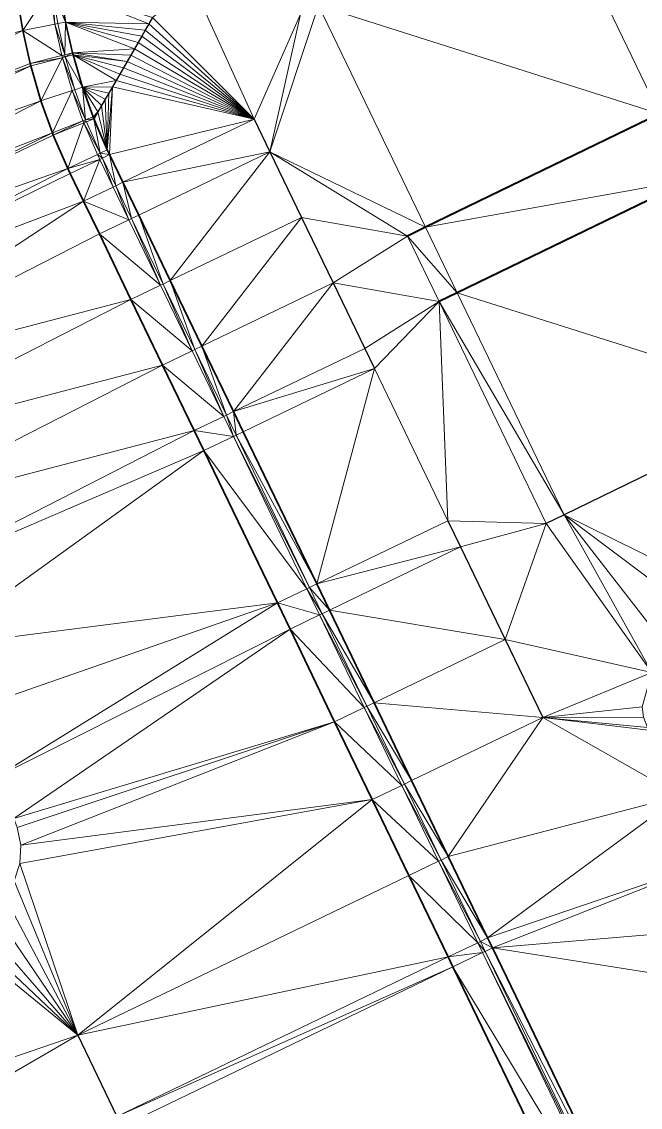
# Model space of a CAD drawing. Header units: metres. Extents: x 246428 to 246884, y 7418966 to 7419490.
# Drawn here: x 246612.43 to 246620.92, y 7419397.02 to 7419411.94 of the extents above; entities that cross this region are included whole.
import ezdxf

# ---------------------------------------------------------------- set-up
doc = ezdxf.new("R2010")
doc.units = ezdxf.units.M
doc.linetypes.add('blank name', pattern=[0])
doc.linetypes.add('HIDDEN', pattern=[9.525, 6.35, -3.175])
doc.layers.add('_12D_UNMAPPED', color=7, linetype='Continuous')
for name, color, linetype, lineweight in [('BATTER', 250, 'HIDDEN', 25), ('DRAINAGE_SWALE', 7, 'CHANNEL_DASHDOT_X4', 40), ('GRADELINES', 250, 'HIDDEN', 25)]:
    doc.layers.add(name, color=color, linetype=linetype, lineweight=lineweight)
for name, color, linetype, lineweight, true_color in [('KERB_BACK', 7, 'Continuous', 35, 0x5fd2ff), ('KERB_LINE', 7, 'Continuous', 18, 0xb9b9b9), ('KERB_LIP', 7, 'Continuous', 35, 0x5fd2ff), ('KERB_TOP', 7, 'Continuous', 18, 0xb9b9b9)]:
    doc.layers.add(name, color=color, linetype=linetype, lineweight=lineweight, true_color=true_color)
doc.styles.get("Standard").update_dxf_attribs({"font": 'romans.shx', "width": 0.65})
doc.linetypes.add('CHANNEL_DASHDOT_X4', pattern='A,6,-1,1,-1,0.004,[">",Standard,S=4,R=0,X=0,Y=-1.7144],0.004,1,-1,6,-1,1,-1', length=20.008)

msp = doc.modelspace()

# ---------------------------------------------------------------- linework, layer by layer
at = {"layer": '_12D_UNMAPPED', "color": 3, "linetype": 'blank name', "lineweight": 0}
for points in [[(246522.217, 7419399.816, 31.478), (246641.933, 7419447.013, 33.763), (246641.933, 7419447.013, 33.763)], [(246619.724, 7419413.712, 33.31), (246622.279, 7419414.944, 33.353), (246623.742, 7419411.909, 32.511)], [(246616.505, 7419412.16, 33.257), (246619.724, 7419413.712, 33.31), (246621.19, 7419410.67, 32.466)], [(246619.724, 7419413.712, 33.31), (246623.742, 7419411.909, 32.511), (246621.19, 7419410.67, 32.466)], [(246612.444, 7419411.817, 33.389), (246612.364, 7419412.31, 33.373), (246612.81, 7419412.368, 33.387)], [(246612.444, 7419411.817, 33.389), (246612.81, 7419412.368, 33.387), (246612.886, 7419411.902, 33.403)], [(246612.886, 7419411.902, 33.403), (246612.81, 7419412.368, 33.387), (246612.85, 7419412.373, 33.387)], [(246612.85, 7419412.373, 33.387), (246612.959, 7419412.388, 33.387), (246613.033, 7419411.931, 33.403)], [(246612.886, 7419411.902, 33.403), (246612.85, 7419412.373, 33.387), (246612.925, 7419411.91, 33.403)], [(246612.925, 7419411.91, 33.403), (246612.85, 7419412.373, 33.387), (246613.033, 7419411.931, 33.403)], [(246612.959, 7419412.388, 33.387), (246614.228, 7419411.995, 33.293), (246614.178, 7419411.909, 33.312)], [(246613.033, 7419411.931, 33.403), (246612.959, 7419412.388, 33.387), (246614.178, 7419411.909, 33.312)], [(246614.786, 7419412.44, 33.245), (246615.621, 7419410.599, 33.616), (246614.228, 7419411.995, 33.293)], [(246615.621, 7419410.599, 33.616), (246614.786, 7419412.44, 33.245), (246616.258, 7419412.041, 33.253)], [(246612.364, 7419412.31, 33.373), (246612.444, 7419411.817, 33.389), (246607.708, 7419410.55, 33.23)], [(246616.505, 7419412.16, 33.257), (246615.839, 7419410.149, 33.632), (246616.505, 7419412.16, 33.257)], [(246616.505, 7419412.16, 33.257), (246615.839, 7419410.149, 33.632), (246616.258, 7419412.041, 33.253)], [(246615.839, 7419410.149, 33.632), (246616.505, 7419412.16, 33.257), (246617.976, 7419409.111, 32.411)], [(246616.505, 7419412.16, 33.257), (246621.19, 7419410.67, 32.466), (246617.976, 7419409.111, 32.411)], [(246612.444, 7419411.817, 33.389), (246612.886, 7419411.902, 33.403), (246612.982, 7419411.471, 33.418)], [(246612.886, 7419411.902, 33.403), (246612.925, 7419411.91, 33.403), (246613.021, 7419411.481, 33.418)], [(246612.982, 7419411.471, 33.418), (246612.886, 7419411.902, 33.403), (246613.021, 7419411.481, 33.418)], [(246613.021, 7419411.481, 33.418), (246612.925, 7419411.91, 33.403), (246613.033, 7419411.931, 33.403)], [(246613.021, 7419411.481, 33.418), (246613.033, 7419411.931, 33.403), (246613.127, 7419411.508, 33.418)], [(246613.033, 7419411.931, 33.403), (246614.178, 7419411.909, 33.312), (246614.128, 7419411.822, 33.331)], [(246613.033, 7419411.931, 33.403), (246614.128, 7419411.822, 33.331), (246614.078, 7419411.736, 33.351)], [(246613.033, 7419411.931, 33.403), (246614.078, 7419411.736, 33.351), (246614.028, 7419411.649, 33.37)], [(246613.033, 7419411.931, 33.403), (246614.028, 7419411.649, 33.37), (246613.978, 7419411.563, 33.389)], [(246613.127, 7419411.508, 33.418), (246613.033, 7419411.931, 33.403), (246613.978, 7419411.563, 33.389)], [(246614.178, 7419411.909, 33.312), (246615.621, 7419410.599, 33.616), (246614.128, 7419411.822, 33.331)], [(246614.228, 7419411.995, 33.293), (246615.621, 7419410.599, 33.616), (246614.178, 7419411.909, 33.312)], [(246615.839, 7419410.149, 33.632), (246615.621, 7419410.599, 33.616), (246616.258, 7419412.041, 33.253)], [(246607.708, 7419410.55, 33.23), (246612.444, 7419411.817, 33.389), (246608.142, 7419409.649, 33.267)], [(246612.444, 7419411.817, 33.389), (246612.546, 7419411.36, 33.404), (246608.142, 7419409.649, 33.267)], [(246612.546, 7419411.36, 33.404), (246612.444, 7419411.817, 33.389), (246612.982, 7419411.471, 33.418)], [(246614.128, 7419411.822, 33.331), (246615.621, 7419410.599, 33.616), (246614.078, 7419411.736, 33.351)], [(246614.028, 7419411.649, 33.37), (246615.621, 7419410.599, 33.616), (246613.978, 7419411.563, 33.389)], [(246614.078, 7419411.736, 33.351), (246615.621, 7419410.599, 33.616), (246614.028, 7419411.649, 33.37)], [(246612.546, 7419411.36, 33.404), (246612.546, 7419411.36, 33.404), (246612.982, 7419411.471, 33.418)], [(246612.546, 7419411.36, 33.404), (246612.982, 7419411.471, 33.418), (246612.982, 7419411.471, 33.418)], [(246612.546, 7419411.36, 33.404), (246612.982, 7419411.471, 33.418), (246612.99, 7419411.442, 33.42)], [(246612.982, 7419411.471, 33.418), (246613.021, 7419411.481, 33.418), (246613.021, 7419411.481, 33.418)], [(246612.982, 7419411.471, 33.418), (246613.021, 7419411.481, 33.418), (246613.028, 7419411.452, 33.424)], [(246612.982, 7419411.471, 33.418), (246612.982, 7419411.471, 33.418), (246613.021, 7419411.481, 33.418)], [(246612.99, 7419411.442, 33.42), (246612.982, 7419411.471, 33.418), (246613.028, 7419411.452, 33.424)], [(246612.99, 7419411.442, 33.42), (246613.028, 7419411.452, 33.424), (246613.16, 7419411.001, 33.516)], [(246613.028, 7419411.452, 33.424), (246613.021, 7419411.481, 33.418), (246613.128, 7419411.508, 33.418)], [(246613.021, 7419411.481, 33.418), (246613.021, 7419411.481, 33.418), (246613.127, 7419411.508, 33.418)], [(246613.021, 7419411.481, 33.418), (246613.127, 7419411.508, 33.418), (246613.128, 7419411.508, 33.418)], [(246613.028, 7419411.452, 33.424), (246613.128, 7419411.508, 33.418), (246613.135, 7419411.48, 33.424)], [(246613.028, 7419411.452, 33.424), (246613.135, 7419411.48, 33.424), (246613.265, 7419411.036, 33.516)], [(246613.16, 7419411.001, 33.516), (246613.028, 7419411.452, 33.424), (246613.265, 7419411.036, 33.516)], [(246613.127, 7419411.508, 33.418), (246613.978, 7419411.563, 33.389), (246613.928, 7419411.476, 33.409)], [(246613.127, 7419411.508, 33.418), (246613.928, 7419411.476, 33.409), (246613.878, 7419411.389, 33.428)], [(246613.128, 7419411.508, 33.418), (246613.127, 7419411.508, 33.418), (246613.878, 7419411.389, 33.428)], [(246613.135, 7419411.48, 33.424), (246613.128, 7419411.508, 33.418), (246613.878, 7419411.389, 33.428)], [(246613.265, 7419411.036, 33.516), (246613.135, 7419411.48, 33.424), (246613.728, 7419411.13, 33.486)], [(246613.135, 7419411.48, 33.424), (246613.878, 7419411.389, 33.428), (246613.828, 7419411.303, 33.447)], [(246613.135, 7419411.48, 33.424), (246613.828, 7419411.303, 33.447), (246613.778, 7419411.216, 33.466)], [(246613.135, 7419411.48, 33.424), (246613.778, 7419411.216, 33.466), (246613.728, 7419411.13, 33.486)], [(246613.928, 7419411.476, 33.409), (246615.621, 7419410.599, 33.616), (246613.878, 7419411.389, 33.428)], [(246613.978, 7419411.563, 33.389), (246615.621, 7419410.599, 33.616), (246613.928, 7419411.476, 33.409)], [(246612.546, 7419411.36, 33.404), (246612.554, 7419411.329, 33.406), (246608.142, 7419409.649, 33.267)], [(246612.546, 7419411.36, 33.404), (246612.546, 7419411.36, 33.404), (246608.142, 7419409.649, 33.267)], [(246608.142, 7419409.649, 33.267), (246612.554, 7419411.329, 33.406), (246608.309, 7419409.303, 33.28)], [(246612.554, 7419411.329, 33.406), (246612.694, 7419410.849, 33.422), (246608.309, 7419409.303, 33.28)], [(246612.554, 7419411.329, 33.406), (246612.546, 7419411.36, 33.404), (246612.99, 7419411.442, 33.42)], [(246612.694, 7419410.849, 33.422), (246612.554, 7419411.329, 33.406), (246612.99, 7419411.442, 33.42)], [(246612.694, 7419410.849, 33.422), (246612.99, 7419411.442, 33.42), (246613.122, 7419410.989, 33.436)], [(246613.122, 7419410.989, 33.436), (246612.99, 7419411.442, 33.42), (246613.16, 7419411.001, 33.516)], [(246613.828, 7419411.303, 33.447), (246615.621, 7419410.599, 33.616), (246613.778, 7419411.216, 33.466)], [(246613.878, 7419411.389, 33.428), (246615.621, 7419410.599, 33.616), (246613.828, 7419411.303, 33.447)], [(246613.778, 7419411.216, 33.466), (246615.621, 7419410.599, 33.616), (246613.728, 7419411.13, 33.486)], [(246613.308, 7419410.588, 33.601), (246613.16, 7419411.001, 33.516), (246613.265, 7419411.036, 33.516)], [(246613.265, 7419411.036, 33.516), (246613.728, 7419411.13, 33.486), (246613.678, 7419411.043, 33.505)], [(246613.265, 7419411.036, 33.516), (246613.678, 7419411.043, 33.505), (246613.627, 7419410.956, 33.524)], [(246613.308, 7419410.588, 33.601), (246613.265, 7419411.036, 33.516), (246613.411, 7419410.628, 33.601)], [(246613.265, 7419411.036, 33.516), (246613.627, 7419410.956, 33.524), (246613.577, 7419410.87, 33.544)], [(246613.265, 7419411.036, 33.516), (246613.577, 7419410.87, 33.544), (246613.527, 7419410.783, 33.563)], [(246613.265, 7419411.036, 33.516), (246613.527, 7419410.783, 33.563), (246613.477, 7419410.697, 33.582)], [(246613.411, 7419410.628, 33.601), (246613.265, 7419411.036, 33.516), (246613.477, 7419410.697, 33.582)], [(246613.637, 7419410.11, 33.622), (246613.606, 7419410.176, 33.619), (246613.678, 7419411.043, 33.505)], [(246613.678, 7419411.043, 33.505), (246613.606, 7419410.176, 33.619), (246613.627, 7419410.956, 33.524)], [(246615.621, 7419410.599, 33.616), (246613.637, 7419410.11, 33.622), (246613.678, 7419411.043, 33.505)], [(246613.728, 7419411.13, 33.486), (246615.621, 7419410.599, 33.616), (246613.678, 7419411.043, 33.505)], [(246612.852, 7419410.409, 33.437), (246612.694, 7419410.849, 33.422), (246613.122, 7419410.989, 33.436)], [(246612.852, 7419410.409, 33.437), (246613.122, 7419410.989, 33.436), (246613.271, 7419410.573, 33.451)], [(246613.122, 7419410.989, 33.436), (246613.16, 7419411.001, 33.516), (246613.308, 7419410.588, 33.601)], [(246613.271, 7419410.573, 33.451), (246613.122, 7419410.989, 33.436), (246613.308, 7419410.588, 33.601)], [(246613.577, 7419410.87, 33.544), (246613.606, 7419410.176, 33.619), (246613.527, 7419410.783, 33.563)], [(246613.627, 7419410.956, 33.524), (246613.606, 7419410.176, 33.619), (246613.577, 7419410.87, 33.544)], [(246608.309, 7419409.303, 33.28), (246612.694, 7419410.849, 33.422), (246608.577, 7419408.748, 33.301)], [(246608.309, 7419409.303, 33.28), (246612.694, 7419410.849, 33.422), (246608.309, 7419409.303, 33.28)], [(246612.694, 7419410.849, 33.422), (246612.852, 7419410.409, 33.437), (246608.577, 7419408.748, 33.301)], [(246613.527, 7419410.783, 33.563), (246613.606, 7419410.176, 33.619), (246613.477, 7419410.697, 33.582)], [(246612.852, 7419410.409, 33.437), (246613.271, 7419410.573, 33.451), (246613.271, 7419410.573, 33.451)], [(246612.852, 7419410.409, 33.437), (246612.852, 7419410.409, 33.437), (246613.271, 7419410.573, 33.451)], [(246612.864, 7419410.379, 33.439), (246612.852, 7419410.409, 33.437), (246613.271, 7419410.573, 33.451)], [(246612.864, 7419410.379, 33.439), (246613.271, 7419410.573, 33.451), (246613.282, 7419410.545, 33.453)], [(246613.271, 7419410.573, 33.451), (246613.271, 7419410.573, 33.451), (246613.308, 7419410.588, 33.601)], [(246613.271, 7419410.573, 33.451), (246613.308, 7419410.588, 33.601), (246613.308, 7419410.588, 33.601)], [(246613.271, 7419410.573, 33.451), (246613.308, 7419410.588, 33.601), (246613.319, 7419410.56, 33.603)], [(246613.282, 7419410.545, 33.453), (246613.271, 7419410.573, 33.451), (246613.319, 7419410.56, 33.603)], [(246613.282, 7419410.545, 33.453), (246613.319, 7419410.56, 33.603), (246613.506, 7419410.129, 33.619)], [(246613.308, 7419410.588, 33.601), (246613.308, 7419410.588, 33.601), (246613.411, 7419410.628, 33.601)], [(246613.308, 7419410.588, 33.601), (246613.411, 7419410.628, 33.601), (246613.411, 7419410.628, 33.601)], [(246613.308, 7419410.588, 33.601), (246613.411, 7419410.628, 33.601), (246613.422, 7419410.6, 33.603)], [(246613.319, 7419410.56, 33.603), (246613.308, 7419410.588, 33.601), (246613.422, 7419410.6, 33.603)], [(246613.506, 7419410.129, 33.619), (246613.319, 7419410.56, 33.603), (246613.422, 7419410.6, 33.603)], [(246613.411, 7419410.628, 33.601), (246613.477, 7419410.697, 33.582), (246613.427, 7419410.61, 33.601)], [(246613.422, 7419410.6, 33.603), (246613.411, 7419410.628, 33.601), (246613.426, 7419410.607, 33.602)], [(246613.411, 7419410.628, 33.601), (246613.411, 7419410.628, 33.601), (246613.427, 7419410.61, 33.601)], [(246613.411, 7419410.628, 33.601), (246613.427, 7419410.61, 33.601), (246613.426, 7419410.607, 33.602)], [(246613.606, 7419410.176, 33.619), (246613.422, 7419410.6, 33.603), (246613.426, 7419410.607, 33.602)], [(246613.506, 7419410.129, 33.619), (246613.422, 7419410.6, 33.603), (246613.606, 7419410.176, 33.619)], [(246613.427, 7419410.61, 33.601), (246613.606, 7419410.176, 33.619), (246613.426, 7419410.607, 33.602)], [(246613.477, 7419410.697, 33.582), (246613.606, 7419410.176, 33.619), (246613.427, 7419410.61, 33.601)], [(246613.82, 7419409.731, 33.636), (246613.637, 7419410.11, 33.622), (246615.621, 7419410.599, 33.616)], [(246613.82, 7419409.731, 33.636), (246613.82, 7419409.731, 33.636), (246615.621, 7419410.599, 33.616)], [(246613.82, 7419409.731, 33.636), (246615.621, 7419410.599, 33.616), (246615.839, 7419410.149, 33.632)], [(246617.976, 7419409.111, 32.411), (246621.19, 7419410.67, 32.466), (246621.625, 7419409.77, 32.486)], [(246608.577, 7419408.748, 33.301), (246612.852, 7419410.409, 33.437), (246608.743, 7419408.403, 33.314)], [(246612.852, 7419410.409, 33.437), (246612.852, 7419410.409, 33.437), (246608.577, 7419408.748, 33.301)], [(246612.852, 7419410.409, 33.437), (246612.864, 7419410.379, 33.439), (246608.743, 7419408.403, 33.314)], [(246613.063, 7419409.92, 33.455), (246612.864, 7419410.379, 33.439), (246613.282, 7419410.545, 33.453)], [(246613.063, 7419409.92, 33.455), (246613.282, 7419410.545, 33.453), (246613.47, 7419410.112, 33.469)], [(246613.47, 7419410.112, 33.469), (246613.282, 7419410.545, 33.453), (246613.506, 7419410.129, 33.619)], [(246608.743, 7419408.403, 33.314), (246612.864, 7419410.379, 33.439), (246613.063, 7419409.92, 33.455)], [(246608.743, 7419408.403, 33.314), (246612.864, 7419410.379, 33.439), (246608.743, 7419408.403, 33.314)], [(246613.063, 7419409.92, 33.455), (246613.47, 7419410.112, 33.469), (246613.502, 7419410.045, 33.472)], [(246613.47, 7419410.112, 33.469), (246613.506, 7419410.129, 33.619), (246613.538, 7419410.062, 33.622)], [(246613.502, 7419410.045, 33.472), (246613.47, 7419410.112, 33.469), (246613.538, 7419410.062, 33.622)], [(246613.506, 7419410.129, 33.619), (246613.606, 7419410.176, 33.619), (246613.637, 7419410.11, 33.622)], [(246613.538, 7419410.062, 33.622), (246613.506, 7419410.129, 33.619), (246613.637, 7419410.11, 33.622)], [(246613.721, 7419409.683, 33.636), (246613.538, 7419410.062, 33.622), (246613.637, 7419410.11, 33.622)], [(246613.721, 7419409.683, 33.636), (246613.637, 7419410.11, 33.622), (246613.82, 7419409.731, 33.636)], [(246614.037, 7419409.28, 33.652), (246613.82, 7419409.731, 33.636), (246615.839, 7419410.149, 33.632)], [(246614.471, 7419408.379, 33.685), (246614.037, 7419409.28, 33.652), (246615.839, 7419410.149, 33.632)], [(246614.471, 7419408.379, 33.685), (246615.839, 7419410.149, 33.632), (246616.273, 7419409.248, 33.665)], [(246615.839, 7419410.149, 33.632), (246617.976, 7419409.111, 32.411), (246617.976, 7419409.111, 32.411)], [(246615.839, 7419410.149, 33.632), (246617.976, 7419409.111, 32.411), (246617.729, 7419408.991, 32.406)], [(246616.273, 7419409.248, 33.665), (246615.839, 7419410.149, 33.632), (246617.729, 7419408.991, 32.406)], [(246613.096, 7419409.849, 33.458), (246613.063, 7419409.92, 33.455), (246613.502, 7419410.045, 33.472)], [(246613.279, 7419409.47, 33.472), (246613.096, 7419409.849, 33.458), (246613.502, 7419410.045, 33.472)], [(246613.279, 7419409.47, 33.472), (246613.502, 7419410.045, 33.472), (246613.685, 7419409.665, 33.486)], [(246613.685, 7419409.665, 33.486), (246613.502, 7419410.045, 33.472), (246613.538, 7419410.062, 33.622)], [(246613.685, 7419409.665, 33.486), (246613.538, 7419410.062, 33.622), (246613.721, 7419409.683, 33.636)], [(246609.011, 7419407.848, 33.335), (246608.743, 7419408.403, 33.314), (246613.063, 7419409.92, 33.455)], [(246609.011, 7419407.848, 33.335), (246613.063, 7419409.92, 33.455), (246613.096, 7419409.849, 33.458)], [(246609.011, 7419407.848, 33.335), (246613.096, 7419409.849, 33.458), (246613.279, 7419409.47, 33.472)], [(246613.279, 7419409.47, 33.472), (246613.685, 7419409.665, 33.486), (246613.685, 7419409.665, 33.486)], [(246613.279, 7419409.47, 33.472), (246613.279, 7419409.47, 33.472), (246613.685, 7419409.665, 33.486)], [(246613.279, 7419409.47, 33.472), (246613.685, 7419409.665, 33.486), (246613.902, 7419409.215, 33.502)], [(246613.902, 7419409.215, 33.502), (246613.685, 7419409.665, 33.486), (246613.721, 7419409.683, 33.636)], [(246613.685, 7419409.665, 33.486), (246613.685, 7419409.665, 33.486), (246613.721, 7419409.683, 33.636)], [(246613.685, 7419409.665, 33.486), (246613.721, 7419409.683, 33.636), (246613.721, 7419409.683, 33.636)], [(246613.721, 7419409.683, 33.636), (246613.721, 7419409.683, 33.636), (246613.82, 7419409.731, 33.636)], [(246613.938, 7419409.232, 33.652), (246613.721, 7419409.683, 33.636), (246613.82, 7419409.731, 33.636)], [(246613.721, 7419409.683, 33.636), (246613.82, 7419409.731, 33.636), (246613.82, 7419409.731, 33.636)], [(246613.902, 7419409.215, 33.502), (246613.721, 7419409.683, 33.636), (246613.938, 7419409.232, 33.652)], [(246613.938, 7419409.232, 33.652), (246613.82, 7419409.731, 33.636), (246614.037, 7419409.28, 33.652)], [(246617.976, 7419409.111, 32.411), (246621.625, 7419409.77, 32.486), (246618.41, 7419408.21, 32.431)], [(246621.625, 7419409.77, 32.486), (246623.091, 7419406.728, 33.33), (246618.41, 7419408.21, 32.431)], [(246609.445, 7419406.947, 33.365), (246609.011, 7419407.848, 33.335), (246613.279, 7419409.47, 33.472)], [(246609.011, 7419407.848, 33.335), (246613.279, 7419409.47, 33.472), (246613.279, 7419409.47, 33.472)], [(246609.445, 7419406.947, 33.365), (246613.279, 7419409.47, 33.472), (246613.497, 7419409.02, 33.488)], [(246613.497, 7419409.02, 33.488), (246613.279, 7419409.47, 33.472), (246613.902, 7419409.215, 33.502)], [(246613.497, 7419409.02, 33.488), (246613.902, 7419409.215, 33.502), (246614.336, 7419408.314, 33.535)], [(246614.336, 7419408.314, 33.535), (246613.902, 7419409.215, 33.502), (246613.938, 7419409.232, 33.652)], [(246614.372, 7419408.332, 33.685), (246613.938, 7419409.232, 33.652), (246614.037, 7419409.28, 33.652)], [(246614.336, 7419408.314, 33.535), (246613.938, 7419409.232, 33.652), (246614.372, 7419408.332, 33.685)], [(246614.372, 7419408.332, 33.685), (246614.037, 7419409.28, 33.652), (246614.471, 7419408.379, 33.685)], [(246614.906, 7419407.479, 33.718), (246614.471, 7419408.379, 33.685), (246616.273, 7419409.248, 33.665)], [(246614.906, 7419407.479, 33.718), (246616.273, 7419409.248, 33.665), (246616.707, 7419408.347, 33.698)], [(246616.707, 7419408.347, 33.698), (246616.273, 7419409.248, 33.665), (246617.729, 7419408.991, 32.406)], [(246617.729, 7419408.991, 32.406), (246617.976, 7419409.111, 32.411), (246618.41, 7419408.21, 32.431)], [(246617.976, 7419409.111, 32.411), (246617.976, 7419409.111, 32.411), (246618.41, 7419408.21, 32.431)], [(246617.976, 7419409.111, 32.411), (246618.41, 7419408.21, 32.431), (246618.41, 7419408.21, 32.431)], [(246609.445, 7419406.947, 33.365), (246613.497, 7419409.02, 33.488), (246613.931, 7419408.119, 33.521)], [(246613.931, 7419408.119, 33.521), (246613.497, 7419409.02, 33.488), (246614.336, 7419408.314, 33.535)], [(246616.707, 7419408.347, 33.698), (246617.729, 7419408.991, 32.406), (246618.164, 7419408.09, 32.426)], [(246617.729, 7419408.991, 32.406), (246618.41, 7419408.21, 32.431), (246618.164, 7419408.09, 32.426)], [(246614.771, 7419407.414, 33.568), (246614.336, 7419408.314, 33.535), (246614.372, 7419408.332, 33.685)], [(246614.807, 7419407.431, 33.718), (246614.372, 7419408.332, 33.685), (246614.471, 7419408.379, 33.685)], [(246614.807, 7419407.431, 33.718), (246614.771, 7419407.414, 33.568), (246614.372, 7419408.332, 33.685)], [(246614.906, 7419407.479, 33.718), (246614.807, 7419407.431, 33.718), (246614.471, 7419408.379, 33.685)], [(246615.34, 7419406.578, 33.751), (246614.906, 7419407.479, 33.718), (246616.707, 7419408.347, 33.698)], [(246617.142, 7419407.447, 33.731), (246615.34, 7419406.578, 33.751), (246616.707, 7419408.347, 33.698)], [(246617.142, 7419407.447, 33.731), (246616.707, 7419408.347, 33.698), (246618.164, 7419408.09, 32.426)], [(246614.771, 7419407.414, 33.568), (246613.931, 7419408.119, 33.521), (246614.336, 7419408.314, 33.535)], [(246618.41, 7419408.21, 32.431), (246619.88, 7419405.161, 33.277), (246618.164, 7419408.09, 32.426)], [(246619.881, 7419405.161, 33.277), (246619.88, 7419405.161, 33.277), (246618.41, 7419408.21, 32.431)], [(246618.41, 7419408.21, 32.431), (246619.881, 7419405.161, 33.277), (246618.41, 7419408.21, 32.431)], [(246623.091, 7419406.728, 33.33), (246619.881, 7419405.161, 33.277), (246618.41, 7419408.21, 32.431)], [(246609.88, 7419406.046, 33.394), (246609.445, 7419406.947, 33.365), (246613.931, 7419408.119, 33.521)], [(246614.365, 7419407.218, 33.554), (246609.88, 7419406.046, 33.394), (246613.931, 7419408.119, 33.521)], [(246614.771, 7419407.414, 33.568), (246614.365, 7419407.218, 33.554), (246613.931, 7419408.119, 33.521)], [(246617.274, 7419407.172, 33.741), (246617.142, 7419407.447, 33.731), (246618.164, 7419408.09, 32.426)], [(246618.283, 7419405.079, 33.777), (246617.274, 7419407.172, 33.741), (246618.164, 7419408.09, 32.426)], [(246617.274, 7419407.172, 33.741), (246617.274, 7419407.172, 33.741), (246618.164, 7419408.09, 32.426)], [(246619.88, 7419405.161, 33.277), (246619.634, 7419405.041, 33.273), (246618.164, 7419408.09, 32.426)], [(246619.634, 7419405.041, 33.273), (246618.283, 7419405.079, 33.777), (246618.164, 7419408.09, 32.426)], [(246615.205, 7419406.513, 33.601), (246614.771, 7419407.414, 33.568), (246614.807, 7419407.431, 33.718)], [(246615.241, 7419406.53, 33.751), (246614.807, 7419407.431, 33.718), (246614.906, 7419407.479, 33.718)], [(246615.205, 7419406.513, 33.601), (246614.807, 7419407.431, 33.718), (246615.241, 7419406.53, 33.751)], [(246615.241, 7419406.53, 33.751), (246614.906, 7419407.479, 33.718), (246615.34, 7419406.578, 33.751)], [(246615.34, 7419406.578, 33.751), (246617.142, 7419407.447, 33.731), (246617.274, 7419407.172, 33.741)], [(246614.365, 7419407.218, 33.554), (246614.771, 7419407.414, 33.568), (246615.205, 7419406.513, 33.601)], [(246610.314, 7419405.146, 33.423), (246609.88, 7419406.046, 33.394), (246614.365, 7419407.218, 33.554)], [(246610.314, 7419405.146, 33.423), (246614.365, 7419407.218, 33.554), (246614.8, 7419406.317, 33.587)], [(246614.8, 7419406.317, 33.587), (246614.365, 7419407.218, 33.554), (246615.205, 7419406.513, 33.601)], [(246615.473, 7419406.303, 33.761), (246615.34, 7419406.578, 33.751), (246617.274, 7419407.172, 33.741)], [(246616.482, 7419404.21, 33.797), (246615.473, 7419406.303, 33.762), (246617.274, 7419407.172, 33.741)], [(246615.473, 7419406.303, 33.762), (246615.473, 7419406.303, 33.761), (246617.274, 7419407.172, 33.741)], [(246615.473, 7419406.303, 33.762), (246617.274, 7419407.172, 33.741), (246617.274, 7419407.172, 33.741)], [(246618.283, 7419405.079, 33.777), (246616.482, 7419404.21, 33.797), (246617.274, 7419407.172, 33.741)], [(246623.091, 7419406.728, 33.33), (246622.588, 7419403.825, 33.504), (246619.881, 7419405.161, 33.277)], [(246615.338, 7419406.238, 33.611), (246615.205, 7419406.513, 33.601), (246615.241, 7419406.53, 33.751)], [(246615.374, 7419406.255, 33.761), (246615.241, 7419406.53, 33.751), (246615.34, 7419406.578, 33.751)], [(246615.338, 7419406.238, 33.611), (246615.241, 7419406.53, 33.751), (246615.374, 7419406.255, 33.761)], [(246615.374, 7419406.255, 33.761), (246615.34, 7419406.578, 33.751), (246615.473, 7419406.303, 33.761)], [(246614.8, 7419406.317, 33.587), (246615.205, 7419406.513, 33.601), (246615.338, 7419406.238, 33.611)], [(246610.749, 7419404.245, 33.453), (246610.314, 7419405.146, 33.423), (246614.8, 7419406.317, 33.587)], [(246610.749, 7419404.245, 33.453), (246614.8, 7419406.317, 33.587), (246614.932, 7419406.043, 33.597)], [(246614.932, 7419406.043, 33.597), (246614.8, 7419406.317, 33.587), (246615.338, 7419406.238, 33.611)], [(246616.347, 7419404.145, 33.647), (246614.932, 7419406.043, 33.598), (246615.338, 7419406.238, 33.611)], [(246614.932, 7419406.043, 33.598), (246614.932, 7419406.043, 33.597), (246615.338, 7419406.238, 33.611)], [(246614.932, 7419406.043, 33.598), (246615.338, 7419406.238, 33.611), (246615.338, 7419406.238, 33.611)], [(246615.338, 7419406.238, 33.612), (246615.374, 7419406.255, 33.762), (246616.383, 7419404.163, 33.797)], [(246615.338, 7419406.238, 33.612), (246615.338, 7419406.238, 33.611), (246615.374, 7419406.255, 33.761)], [(246615.374, 7419406.255, 33.762), (246615.338, 7419406.238, 33.612), (246615.374, 7419406.255, 33.761)], [(246615.338, 7419406.238, 33.612), (246615.374, 7419406.255, 33.761), (246615.374, 7419406.255, 33.761)], [(246615.338, 7419406.238, 33.612), (246616.347, 7419404.145, 33.647), (246615.338, 7419406.238, 33.611)], [(246616.347, 7419404.145, 33.647), (246615.338, 7419406.238, 33.612), (246616.383, 7419404.163, 33.797)], [(246615.338, 7419406.238, 33.611), (246615.338, 7419406.238, 33.612), (246615.338, 7419406.238, 33.611)], [(246615.473, 7419406.303, 33.762), (246615.374, 7419406.255, 33.762), (246615.473, 7419406.303, 33.761)], [(246615.374, 7419406.255, 33.762), (246615.473, 7419406.303, 33.762), (246616.482, 7419404.21, 33.797)], [(246615.374, 7419406.255, 33.762), (246615.374, 7419406.255, 33.761), (246615.473, 7419406.303, 33.761)], [(246615.374, 7419406.255, 33.762), (246615.473, 7419406.303, 33.761), (246615.473, 7419406.303, 33.761)], [(246616.383, 7419404.163, 33.797), (246615.374, 7419406.255, 33.762), (246616.482, 7419404.21, 33.797)], [(246615.374, 7419406.255, 33.761), (246615.374, 7419406.255, 33.762), (246615.374, 7419406.255, 33.761)], [(246615.473, 7419406.303, 33.761), (246615.473, 7419406.303, 33.762), (246615.473, 7419406.303, 33.761)], [(246610.749, 7419404.245, 33.453), (246614.932, 7419406.043, 33.597), (246614.932, 7419406.043, 33.597)], [(246611.183, 7419403.344, 33.474), (246610.749, 7419404.245, 33.453), (246614.932, 7419406.043, 33.597)], [(246615.942, 7419403.95, 33.633), (246611.183, 7419403.344, 33.474), (246614.932, 7419406.043, 33.597)], [(246615.942, 7419403.95, 33.633), (246614.932, 7419406.043, 33.598), (246616.347, 7419404.145, 33.647)], [(246614.932, 7419406.043, 33.598), (246615.942, 7419403.95, 33.633), (246614.932, 7419406.043, 33.597)], [(246614.932, 7419406.043, 33.597), (246614.932, 7419406.043, 33.598), (246614.932, 7419406.043, 33.597)], [(246616.482, 7419404.21, 33.797), (246616.482, 7419404.21, 33.797), (246618.283, 7419405.079, 33.777)], [(246616.482, 7419404.21, 33.797), (246618.283, 7419405.079, 33.777), (246618.457, 7419404.719, 33.781)], [(246618.457, 7419404.719, 33.781), (246618.283, 7419405.079, 33.777), (246619.634, 7419405.041, 33.273)], [(246619.07, 7419403.447, 33.792), (246618.457, 7419404.719, 33.781), (246619.634, 7419405.041, 33.273)], [(246621.084, 7419402.992, 33.488), (246619.07, 7419403.447, 33.792), (246619.634, 7419405.041, 33.273)], [(246619.88, 7419405.161, 33.277), (246621.084, 7419402.992, 33.488), (246619.634, 7419405.041, 33.273)], [(246619.881, 7419405.161, 33.277), (246621.084, 7419402.992, 33.488), (246619.88, 7419405.161, 33.277)], [(246621.372, 7419403.238, 33.488), (246621.084, 7419402.992, 33.488), (246619.881, 7419405.161, 33.277)], [(246622.024, 7419403.552, 33.497), (246621.372, 7419403.238, 33.488), (246619.881, 7419405.161, 33.277)], [(246622.588, 7419403.825, 33.504), (246622.024, 7419403.552, 33.497), (246619.881, 7419405.161, 33.277)], [(246616.656, 7419403.85, 33.801), (246616.482, 7419404.21, 33.797), (246618.457, 7419404.719, 33.781)], [(246616.656, 7419403.85, 33.801), (246618.457, 7419404.719, 33.781), (246619.07, 7419403.447, 33.792)], [(246615.942, 7419403.95, 33.633), (246615.942, 7419403.95, 33.633), (246616.347, 7419404.145, 33.647)], [(246615.942, 7419403.95, 33.633), (246616.347, 7419404.145, 33.647), (246616.347, 7419404.145, 33.647)], [(246615.942, 7419403.95, 33.633), (246616.347, 7419404.145, 33.647), (246616.521, 7419403.785, 33.651)], [(246616.347, 7419404.145, 33.647), (246616.347, 7419404.145, 33.647), (246616.383, 7419404.163, 33.797)], [(246616.347, 7419404.145, 33.647), (246616.383, 7419404.163, 33.797), (246616.383, 7419404.162, 33.797)], [(246616.347, 7419404.145, 33.647), (246616.383, 7419404.162, 33.797), (246616.557, 7419403.802, 33.801)], [(246616.521, 7419403.785, 33.651), (246616.347, 7419404.145, 33.647), (246616.557, 7419403.802, 33.801)], [(246616.383, 7419404.162, 33.797), (246616.383, 7419404.163, 33.797), (246616.482, 7419404.21, 33.797)], [(246616.383, 7419404.163, 33.797), (246616.482, 7419404.21, 33.797), (246616.482, 7419404.21, 33.797)], [(246616.383, 7419404.162, 33.797), (246616.482, 7419404.21, 33.797), (246616.656, 7419403.85, 33.801)], [(246616.557, 7419403.802, 33.801), (246616.383, 7419404.162, 33.797), (246616.656, 7419403.85, 33.801)], [(246611.618, 7419402.444, 33.49), (246611.183, 7419403.344, 33.474), (246615.942, 7419403.95, 33.633)], [(246612.052, 7419401.543, 33.497), (246611.618, 7419402.444, 33.49), (246615.942, 7419403.95, 33.633)], [(246612.052, 7419401.543, 33.497), (246615.942, 7419403.95, 33.633), (246616.115, 7419403.589, 33.637)], [(246612.052, 7419401.543, 33.497), (246615.942, 7419403.95, 33.633), (246615.942, 7419403.95, 33.633)], [(246616.115, 7419403.589, 33.637), (246615.942, 7419403.95, 33.633), (246616.521, 7419403.785, 33.651)], [(246616.557, 7419403.802, 33.801), (246616.656, 7419403.85, 33.801), (246617.269, 7419402.579, 33.812)], [(246617.269, 7419402.579, 33.812), (246616.656, 7419403.85, 33.801), (246619.07, 7419403.447, 33.792)], [(246616.115, 7419403.589, 33.637), (246616.521, 7419403.785, 33.651), (246617.134, 7419402.513, 33.662)], [(246616.521, 7419403.785, 33.651), (246616.557, 7419403.802, 33.801), (246617.17, 7419402.531, 33.812)], [(246617.134, 7419402.513, 33.662), (246616.521, 7419403.785, 33.651), (246617.17, 7419402.531, 33.812)], [(246617.17, 7419402.531, 33.812), (246616.557, 7419403.802, 33.801), (246617.269, 7419402.579, 33.812)], [(246612.321, 7419400.986, 33.501), (246612.052, 7419401.543, 33.497), (246616.115, 7419403.589, 33.637)], [(246612.321, 7419400.986, 33.501), (246616.115, 7419403.589, 33.637), (246616.728, 7419402.318, 33.648)], [(246616.728, 7419402.318, 33.648), (246616.115, 7419403.589, 33.637), (246617.134, 7419402.513, 33.662)], [(246617.269, 7419402.579, 33.812), (246619.07, 7419403.447, 33.792), (246619.587, 7419402.377, 33.798)], [(246619.587, 7419402.377, 33.798), (246619.07, 7419403.447, 33.792), (246621.084, 7419402.992, 33.488)], [(246619.587, 7419402.377, 33.798), (246621.084, 7419402.992, 33.488), (246620.949, 7419402.52, 33.488)], [(246616.728, 7419402.318, 33.648), (246617.134, 7419402.513, 33.662), (246617.65, 7419401.443, 33.668)], [(246617.134, 7419402.513, 33.662), (246617.17, 7419402.531, 33.812), (246617.686, 7419401.46, 33.818)], [(246617.65, 7419401.443, 33.668), (246617.134, 7419402.513, 33.662), (246617.686, 7419401.46, 33.818)], [(246617.17, 7419402.531, 33.812), (246617.269, 7419402.579, 33.812), (246617.785, 7419401.508, 33.818)], [(246617.686, 7419401.46, 33.818), (246617.17, 7419402.531, 33.812), (246617.785, 7419401.508, 33.818)], [(246617.785, 7419401.508, 33.818), (246617.269, 7419402.579, 33.812), (246619.587, 7419402.377, 33.798)], [(246619.587, 7419402.377, 33.798), (246620.949, 7419402.52, 33.488), (246620.971, 7419402.379, 33.488)], [(246618.289, 7419400.464, 33.823), (246617.785, 7419401.508, 33.818), (246619.587, 7419402.377, 33.798)], [(246617.785, 7419401.508, 33.818), (246617.785, 7419401.508, 33.818), (246619.587, 7419402.377, 33.798)], [(246618.289, 7419400.464, 33.823), (246618.289, 7419400.464, 33.823), (246619.587, 7419402.377, 33.798)], [(246618.289, 7419400.464, 33.823), (246619.587, 7419402.377, 33.798), (246621.475, 7419401.299, 33.506)], [(246619.587, 7419402.377, 33.798), (246620.971, 7419402.379, 33.488), (246621.023, 7419402.237, 33.489)], [(246619.587, 7419402.377, 33.798), (246621.04, 7419402.2, 33.49), (246621.475, 7419401.299, 33.506)], [(246619.587, 7419402.377, 33.798), (246621.023, 7419402.237, 33.489), (246621.04, 7419402.2, 33.49)], [(246612.37, 7419400.864, 33.502), (246612.321, 7419400.986, 33.501), (246616.728, 7419402.318, 33.648)], [(246612.418, 7419400.619, 33.502), (246612.37, 7419400.864, 33.502), (246616.728, 7419402.318, 33.648)], [(246612.418, 7419400.619, 33.502), (246616.728, 7419402.318, 33.648), (246617.245, 7419401.248, 33.654)], [(246617.245, 7419401.248, 33.654), (246616.728, 7419402.318, 33.648), (246617.65, 7419401.443, 33.668)], [(246617.65, 7419401.443, 33.668), (246617.686, 7419401.46, 33.818), (246618.189, 7419400.416, 33.823)], [(246617.65, 7419401.443, 33.668), (246617.65, 7419401.443, 33.668), (246617.686, 7419401.46, 33.818)], [(246617.65, 7419401.443, 33.668), (246617.686, 7419401.46, 33.818), (246617.686, 7419401.46, 33.818)], [(246617.686, 7419401.46, 33.818), (246617.686, 7419401.46, 33.818), (246617.785, 7419401.508, 33.818)], [(246617.686, 7419401.46, 33.818), (246617.785, 7419401.508, 33.818), (246618.289, 7419400.464, 33.823)], [(246617.686, 7419401.46, 33.818), (246617.785, 7419401.508, 33.818), (246617.785, 7419401.508, 33.818)], [(246618.189, 7419400.416, 33.823), (246617.686, 7419401.46, 33.818), (246618.289, 7419400.464, 33.823)], [(246617.245, 7419401.247, 33.654), (246617.245, 7419401.248, 33.654), (246617.65, 7419401.443, 33.668)], [(246617.245, 7419401.248, 33.654), (246617.65, 7419401.443, 33.668), (246617.65, 7419401.443, 33.668)], [(246617.245, 7419401.247, 33.654), (246617.65, 7419401.443, 33.668), (246618.153, 7419400.399, 33.673)], [(246618.153, 7419400.399, 33.673), (246617.65, 7419401.443, 33.668), (246618.189, 7419400.416, 33.823)], [(246612.403, 7419400.37, 33.499), (246612.418, 7419400.619, 33.502), (246617.245, 7419401.248, 33.654)], [(246612.403, 7419400.37, 33.499), (246617.245, 7419401.248, 33.654), (246617.245, 7419401.247, 33.654)], [(246612.403, 7419400.37, 33.499), (246617.245, 7419401.247, 33.654), (246613.199, 7419398.01, 33.508)], [(246617.245, 7419401.247, 33.654), (246617.748, 7419400.204, 33.659), (246613.199, 7419398.01, 33.508)], [(246617.748, 7419400.204, 33.659), (246617.245, 7419401.247, 33.654), (246618.153, 7419400.399, 33.673)], [(246618.828, 7419399.346, 33.83), (246618.289, 7419400.464, 33.823), (246621.475, 7419401.299, 33.506)], [(246618.828, 7419399.346, 33.83), (246621.475, 7419401.299, 33.506), (246621.909, 7419400.398, 33.523)], [(246618.153, 7419400.399, 33.673), (246618.153, 7419400.399, 33.673), (246618.19, 7419400.416, 33.823)], [(246618.153, 7419400.399, 33.673), (246618.19, 7419400.416, 33.823), (246618.729, 7419399.299, 33.83)], [(246618.153, 7419400.399, 33.673), (246618.189, 7419400.416, 33.823), (246618.19, 7419400.416, 33.823)], [(246618.19, 7419400.416, 33.823), (246618.189, 7419400.416, 33.823), (246618.289, 7419400.464, 33.823)], [(246618.189, 7419400.416, 33.823), (246618.289, 7419400.464, 33.823), (246618.289, 7419400.464, 33.823)], [(246618.19, 7419400.416, 33.823), (246618.289, 7419400.464, 33.823), (246618.828, 7419399.346, 33.83)], [(246618.729, 7419399.299, 33.83), (246618.19, 7419400.416, 33.823), (246618.828, 7419399.346, 33.83)], [(246612.328, 7419400.133, 33.496), (246612.403, 7419400.37, 33.499), (246613.199, 7419398.01, 33.508)], [(246617.748, 7419400.203, 33.659), (246617.748, 7419400.204, 33.659), (246618.153, 7419400.399, 33.673)], [(246617.748, 7419400.204, 33.659), (246618.153, 7419400.399, 33.673), (246618.153, 7419400.399, 33.673)], [(246617.748, 7419400.203, 33.659), (246618.153, 7419400.399, 33.673), (246618.693, 7419399.281, 33.68)], [(246618.693, 7419399.281, 33.68), (246618.153, 7419400.399, 33.673), (246618.729, 7419399.299, 33.83)], [(246618.894, 7419399.209, 33.83), (246618.828, 7419399.346, 33.83), (246621.909, 7419400.398, 33.523)], [(246618.894, 7419399.209, 33.83), (246618.894, 7419399.209, 33.83), (246621.909, 7419400.398, 33.523)], [(246618.894, 7419399.209, 33.83), (246621.909, 7419400.398, 33.523), (246622.344, 7419399.498, 33.54)], [(246612.196, 7419399.921, 33.49), (246612.328, 7419400.133, 33.496), (246613.199, 7419398.01, 33.508)], [(246617.748, 7419400.204, 33.659), (246617.748, 7419400.203, 33.659), (246613.199, 7419398.01, 33.508)], [(246617.748, 7419400.203, 33.659), (246618.287, 7419399.086, 33.666), (246613.199, 7419398.01, 33.508)], [(246618.287, 7419399.086, 33.666), (246617.748, 7419400.203, 33.659), (246618.693, 7419399.281, 33.68)], [(246612.016, 7419399.749, 33.484), (246612.196, 7419399.921, 33.49), (246613.199, 7419398.01, 33.508)], [(246611.798, 7419399.626, 33.476), (246612.016, 7419399.749, 33.484), (246613.199, 7419398.01, 33.508)], [(246608.387, 7419396.363, 33.353), (246611.308, 7419399.558, 33.461), (246613.199, 7419398.01, 33.508)], [(246611.308, 7419399.558, 33.461), (246611.558, 7419399.561, 33.469), (246613.199, 7419398.01, 33.508)], [(246611.558, 7419399.561, 33.469), (246611.798, 7419399.626, 33.476), (246613.199, 7419398.01, 33.508)], [(246618.894, 7419399.209, 33.83), (246622.344, 7419399.498, 33.54), (246622.778, 7419398.597, 33.557)], [(246618.287, 7419399.086, 33.666), (246618.693, 7419399.281, 33.68), (246618.759, 7419399.144, 33.68)], [(246618.693, 7419399.281, 33.68), (246618.729, 7419399.299, 33.83), (246618.795, 7419399.162, 33.83)], [(246618.759, 7419399.144, 33.68), (246618.693, 7419399.281, 33.68), (246618.795, 7419399.162, 33.83)], [(246618.729, 7419399.299, 33.83), (246618.828, 7419399.346, 33.83), (246618.894, 7419399.209, 33.83)], [(246618.795, 7419399.162, 33.83), (246618.729, 7419399.299, 33.83), (246618.894, 7419399.209, 33.83)], [(246613.199, 7419398.01, 33.508), (246618.287, 7419399.086, 33.666), (246613.739, 7419396.892, 33.514)], [(246618.287, 7419399.086, 33.666), (246618.353, 7419398.949, 33.666), (246613.739, 7419396.892, 33.514)], [(246618.353, 7419398.949, 33.666), (246618.287, 7419399.086, 33.666), (246618.759, 7419399.144, 33.68)], [(246618.353, 7419398.949, 33.666), (246618.353, 7419398.949, 33.666), (246618.759, 7419399.144, 33.68)], [(246618.353, 7419398.949, 33.666), (246618.759, 7419399.144, 33.68), (246618.759, 7419399.144, 33.68)], [(246618.353, 7419398.949, 33.666), (246618.759, 7419399.144, 33.68), (246620.864, 7419394.777, 33.705)], [(246618.759, 7419399.144, 33.68), (246618.759, 7419399.144, 33.68), (246618.795, 7419399.162, 33.83)], [(246618.759, 7419399.144, 33.68), (246618.795, 7419399.162, 33.83), (246618.795, 7419399.162, 33.83)], [(246618.759, 7419399.144, 33.68), (246618.795, 7419399.162, 33.83), (246620.9, 7419394.795, 33.855)], [(246620.864, 7419394.777, 33.705), (246618.759, 7419399.144, 33.68), (246620.9, 7419394.795, 33.855)], [(246618.795, 7419399.162, 33.83), (246618.795, 7419399.162, 33.83), (246618.894, 7419399.209, 33.83)], [(246618.795, 7419399.162, 33.83), (246618.894, 7419399.209, 33.83), (246618.894, 7419399.209, 33.83)], [(246618.795, 7419399.162, 33.83), (246618.894, 7419399.209, 33.83), (246621, 7419394.843, 33.855)], [(246620.9, 7419394.795, 33.855), (246618.795, 7419399.162, 33.83), (246621, 7419394.843, 33.855)], [(246621, 7419394.843, 33.855), (246618.894, 7419399.209, 33.83), (246622.778, 7419398.597, 33.557)], [(246613.739, 7419396.892, 33.514), (246618.353, 7419398.949, 33.666), (246613.805, 7419396.755, 33.515)], [(246613.805, 7419396.755, 33.515), (246618.353, 7419398.949, 33.666), (246613.805, 7419396.755, 33.515)], [(246618.353, 7419398.949, 33.666), (246618.353, 7419398.949, 33.666), (246613.805, 7419396.755, 33.515)], [(246618.353, 7419398.949, 33.666), (246620.459, 7419394.582, 33.691), (246613.805, 7419396.755, 33.515)], [(246620.459, 7419394.582, 33.691), (246618.353, 7419398.949, 33.666), (246620.864, 7419394.777, 33.705)], [(246608.822, 7419395.462, 33.358), (246608.387, 7419396.363, 33.353), (246613.199, 7419398.01, 33.508)], [(246608.822, 7419395.462, 33.358), (246613.199, 7419398.01, 33.508), (246613.739, 7419396.892, 33.514)]]:
    msp.add_3dface(points, dxfattribs=at)
at = {"layer": 'BATTER'}
for points in [[(246636.571, 7419413.309, 33.555), (246632.078, 7419411.116, 33.48), (246627.584, 7419408.922, 33.405), (246625.64, 7419407.973, 33.373), (246625.64, 7419407.973, 33.373), (246623.091, 7419406.728, 33.33), (246619.881, 7419405.161, 33.277), (246619.88, 7419405.161, 33.277), (246619.634, 7419405.041, 33.273)], [(246615.621, 7419410.599, 33.616), (246615.839, 7419410.149, 33.632), (246616.273, 7419409.248, 33.665), (246616.707, 7419408.347, 33.698), (246617.142, 7419407.447, 33.731), (246617.274, 7419407.172, 33.741), (246617.274, 7419407.172, 33.741)], [(246618.283, 7419405.079, 33.777), (246618.457, 7419404.719, 33.781), (246619.07, 7419403.447, 33.792), (246619.587, 7419402.377, 33.798)]]:
    msp.add_polyline3d(points, dxfattribs=at)
at = {"layer": 'DRAINAGE_SWALE'}
for points in [[(246639.184, 7419419.401, 32.778), (246634.686, 7419417.219, 32.7), (246630.187, 7419415.036, 32.622), (246625.689, 7419412.853, 32.544), (246623.742, 7419411.909, 32.511), (246623.742, 7419411.909, 32.511), (246621.19, 7419410.67, 32.466), (246617.976, 7419409.111, 32.411), (246617.976, 7419409.111, 32.411), (246617.729, 7419408.991, 32.406)], [(246639.618, 7419418.501, 32.798), (246635.12, 7419416.318, 32.72), (246630.622, 7419414.135, 32.642), (246626.123, 7419411.952, 32.564), (246624.177, 7419411.008, 32.531), (246624.177, 7419411.008, 32.531), (246621.625, 7419409.77, 32.486), (246618.41, 7419408.21, 32.431), (246618.41, 7419408.21, 32.431), (246618.164, 7419408.09, 32.426)]]:
    msp.add_polyline3d(points, dxfattribs=at)
at = {"layer": 'GRADELINES'}
for points in [[(246614.228, 7419411.995, 33.293), (246614.178, 7419411.909, 33.312), (246614.128, 7419411.822, 33.331), (246614.078, 7419411.736, 33.351), (246614.028, 7419411.649, 33.37), (246613.978, 7419411.563, 33.389), (246613.928, 7419411.476, 33.409), (246613.878, 7419411.389, 33.428), (246613.828, 7419411.303, 33.447), (246613.778, 7419411.216, 33.466), (246613.728, 7419411.13, 33.486), (246613.678, 7419411.043, 33.505), (246613.627, 7419410.956, 33.524), (246613.577, 7419410.87, 33.544), (246613.527, 7419410.783, 33.563), (246613.477, 7419410.697, 33.582), (246613.427, 7419410.61, 33.601), (246613.426, 7419410.607, 33.602), (246613.422, 7419410.6, -999)], [(246613.199, 7419398.01, 33.508), (246613.739, 7419396.892, 33.514)]]:
    msp.add_polyline3d(points, dxfattribs=at)
at = {"layer": 'KERB_BACK'}
for points in [[(246612.959, 7419412.388, 33.387), (246613.033, 7419411.931, 33.403), (246613.127, 7419411.508, 33.418), (246613.128, 7419411.508, 33.418), (246613.135, 7419411.48, 33.424), (246613.265, 7419411.036, 33.516), (246613.411, 7419410.628, 33.601), (246613.411, 7419410.628, 33.601), (246613.422, 7419410.6, 33.603), (246613.606, 7419410.176, 33.619), (246613.637, 7419410.11, 33.622), (246613.82, 7419409.731, 33.636), (246613.82, 7419409.731, 33.636), (246614.037, 7419409.28, 33.652), (246614.471, 7419408.379, 33.685), (246614.906, 7419407.479, 33.718), (246615.34, 7419406.578, 33.751), (246615.473, 7419406.303, 33.761), (246615.473, 7419406.303, 33.761)], [(246615.473, 7419406.303, 33.762), (246616.482, 7419404.21, 33.797), (246616.482, 7419404.21, 33.797), (246616.656, 7419403.85, 33.801), (246617.269, 7419402.579, 33.812), (246617.785, 7419401.508, 33.818), (246617.785, 7419401.508, 33.818), (246618.289, 7419400.464, 33.823), (246618.289, 7419400.464, 33.823), (246618.828, 7419399.346, 33.83), (246618.894, 7419399.209, 33.83), (246618.894, 7419399.209, 33.83), (246621, 7419394.843, 33.855), (246623.063, 7419390.564, 33.878)]]:
    msp.add_polyline3d(points, dxfattribs=at)
at = {"layer": 'KERB_LINE'}
for points in [[(246612.81, 7419412.368, 33.387), (246612.886, 7419411.902, 33.403), (246612.982, 7419411.471, 33.418), (246612.982, 7419411.471, 33.418), (246612.99, 7419411.442, 33.42), (246613.122, 7419410.989, 33.436), (246613.271, 7419410.573, 33.451), (246613.271, 7419410.573, 33.451), (246613.282, 7419410.545, 33.453), (246613.47, 7419410.112, 33.469), (246613.502, 7419410.045, 33.472), (246613.685, 7419409.665, 33.486), (246613.685, 7419409.665, 33.486), (246613.902, 7419409.215, 33.502), (246614.336, 7419408.314, 33.535), (246614.771, 7419407.414, 33.568), (246615.205, 7419406.513, 33.601), (246615.338, 7419406.238, 33.611), (246615.338, 7419406.238, 33.611)], [(246615.338, 7419406.238, 33.612), (246616.347, 7419404.145, 33.647), (246616.347, 7419404.145, 33.647), (246616.521, 7419403.785, 33.651), (246617.134, 7419402.513, 33.662), (246617.65, 7419401.443, 33.668), (246617.65, 7419401.443, 33.668), (246618.153, 7419400.399, 33.673), (246618.153, 7419400.399, 33.673), (246618.693, 7419399.281, 33.68), (246618.759, 7419399.144, 33.68), (246618.759, 7419399.144, 33.68), (246620.864, 7419394.777, 33.705), (246622.928, 7419390.499, 33.728)]]:
    msp.add_polyline3d(points, dxfattribs=at)
at = {"layer": 'KERB_LIP'}
for points in [[(246612.364, 7419412.31, 33.373), (246612.444, 7419411.817, 33.389), (246612.546, 7419411.36, 33.404), (246612.546, 7419411.36, 33.404), (246612.554, 7419411.329, 33.406), (246612.694, 7419410.849, 33.422), (246612.852, 7419410.409, 33.437), (246612.852, 7419410.409, 33.437), (246612.864, 7419410.379, 33.439), (246613.063, 7419409.92, 33.455), (246613.096, 7419409.849, 33.458), (246613.279, 7419409.47, 33.472), (246613.279, 7419409.47, 33.472), (246613.497, 7419409.02, 33.488), (246613.931, 7419408.119, 33.521), (246614.365, 7419407.218, 33.554), (246614.8, 7419406.317, 33.587), (246614.932, 7419406.043, 33.597), (246614.932, 7419406.043, 33.597)], [(246614.932, 7419406.043, 33.598), (246615.942, 7419403.95, 33.633), (246615.942, 7419403.95, 33.633), (246616.115, 7419403.589, 33.637), (246616.728, 7419402.318, 33.648), (246617.245, 7419401.248, 33.654), (246617.245, 7419401.247, 33.654), (246617.748, 7419400.204, 33.659), (246617.748, 7419400.203, 33.659), (246618.287, 7419399.086, 33.666), (246618.353, 7419398.949, 33.666), (246618.353, 7419398.949, 33.666), (246620.459, 7419394.582, 33.691), (246622.522, 7419390.304, 33.714), (246622.522, 7419390.304, 33.714)]]:
    msp.add_polyline3d(points, dxfattribs=at)
at = {"layer": 'KERB_TOP'}
for points in [[(246612.85, 7419412.373, 33.387), (246612.925, 7419411.91, 33.403), (246613.021, 7419411.481, 33.418), (246613.021, 7419411.481, 33.418), (246613.028, 7419411.452, 33.424), (246613.16, 7419411.001, 33.516), (246613.308, 7419410.588, 33.601), (246613.308, 7419410.588, 33.601), (246613.319, 7419410.56, 33.603), (246613.506, 7419410.129, 33.619), (246613.538, 7419410.062, 33.622), (246613.721, 7419409.683, 33.636), (246613.721, 7419409.683, 33.636), (246613.938, 7419409.232, 33.652), (246614.372, 7419408.332, 33.685), (246614.807, 7419407.431, 33.718), (246615.241, 7419406.53, 33.751), (246615.374, 7419406.255, 33.761), (246615.374, 7419406.255, 33.761)], [(246615.374, 7419406.255, 33.762), (246616.383, 7419404.163, 33.797), (246616.383, 7419404.162, 33.797), (246616.557, 7419403.802, 33.801), (246617.17, 7419402.531, 33.812), (246617.686, 7419401.46, 33.818), (246617.686, 7419401.46, 33.818), (246618.189, 7419400.416, 33.823), (246618.19, 7419400.416, 33.823), (246618.729, 7419399.299, 33.83), (246618.795, 7419399.162, 33.83), (246618.795, 7419399.162, 33.83), (246620.9, 7419394.795, 33.855), (246622.964, 7419390.517, 33.878)]]:
    msp.add_polyline3d(points, dxfattribs=at)

doc.saveas('drawing.dxf')
